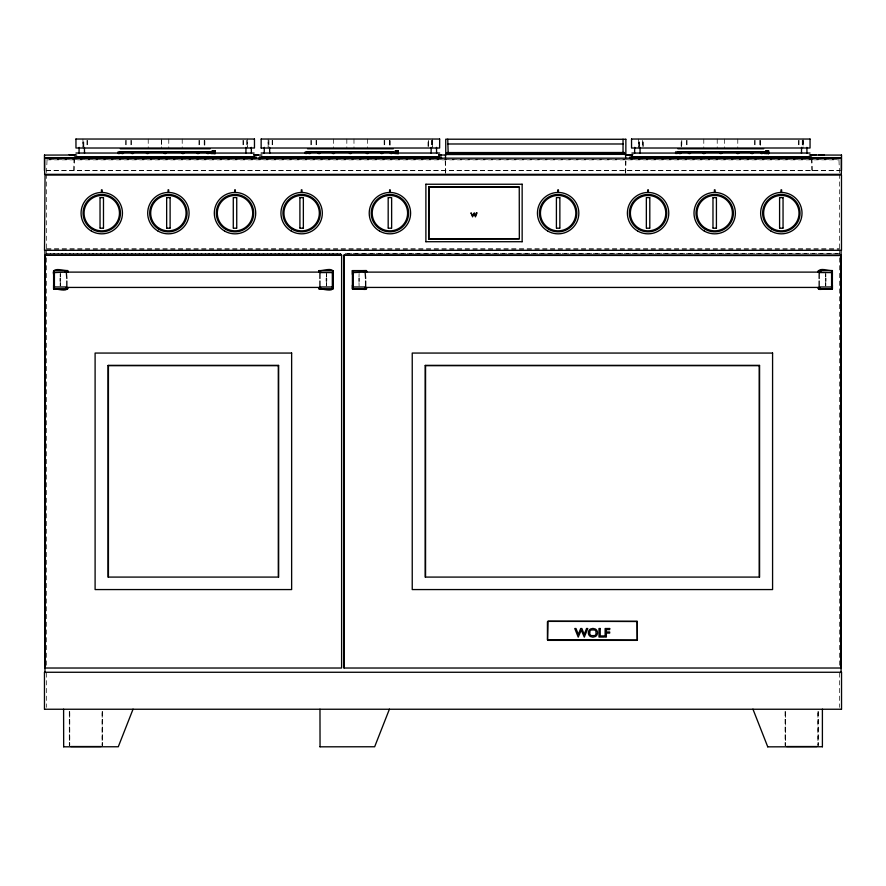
<?xml version="1.0" encoding="UTF-8"?>
<svg xmlns="http://www.w3.org/2000/svg" width="886" height="886" viewBox="0 0 886 886"><rect width="100%" height="100%" fill="white"/><g stroke="black" fill="none" stroke-linecap="round" stroke-linejoin="round"><path stroke-width="0.66" stroke-dasharray="4.43 3.32" d="M82.952 146.711L82.952 140.342M247.471 146.711L247.471 140.342M268.137 146.711L268.137 140.342M432.667 146.711L432.667 140.342M638.529 146.711L638.529 140.342M839.485 172.704L838.953 159.513L47.047 159.513L46.515 172.704M625.538 173.014L625.682 159.148M625.682 173.169L626.025 159.148M73.616 170.677L74.28 170.012L74.28 158.018M46.615 159.834L839.385 159.834M73.616 170.477L74.081 159.347M46.26 170.511L841.035 170.477M46.26 170.677L839.74 170.677M46.604 248.955L839.396 248.955M46.604 249.077L839.396 249.077M46.05 253.451L340.988 253.573L46.05 253.573M839.95 253.451L344.565 253.573L839.95 253.573M812.384 170.477L811.72 170.012L811.72 158.018M812.384 170.677L811.919 159.347M445.503 173.169L445.171 159.148M445.658 173.014L445.503 159.148M839.485 174.077L839.485 248.689M839.485 250.062L839.485 667.302M839.485 672.828L839.485 707.36M825.796 273.652L825.796 276.953M825.796 282.59L825.796 285.89M825.708 273.475L825.708 276.875M825.708 282.667L825.708 286.067M818.387 711.513L818.387 745.469M803.059 139.069L803.059 147.995M802.262 140.342L802.24 146.711M799.061 140.342L799.017 146.711M798.53 140.342L798.563 146.711M785.074 711.513L785.074 745.469M759.756 140.342L759.789 146.711M755.127 140.342L755.093 146.711M754.54 140.342L754.529 146.711M737.783 139.058L737.783 147.995M724.36 139.058L724.371 147.995M717.217 139.058L717.206 147.995M703.794 139.058L703.805 147.995M687.049 140.342L687.038 146.711M686.451 140.342L686.484 146.711M681.788 140.342L681.821 146.711M642.56 140.342L642.516 146.711M638.518 139.069L638.518 147.995M432.678 139.069L432.678 147.995M431.881 140.342L431.881 146.711M431.859 140.342L431.859 146.711M428.636 140.342L428.68 146.711M389.364 140.342L389.408 146.711M384.745 140.342L384.701 146.711M384.136 140.342L384.159 146.711M367.402 139.058L367.391 147.995M359.096 273.475L359.007 276.953M359.007 282.59L359.096 286.067M353.979 139.058L353.99 147.995M346.836 139.058L346.825 147.995M333.402 139.058L333.413 147.995M326.535 273.652L326.535 276.953M326.535 282.59L326.535 285.89M326.447 273.475L326.447 276.875M326.447 282.667L326.447 286.067M316.645 140.342L316.667 146.711M316.069 140.342L316.103 146.711M311.407 140.342L311.44 146.711M310.842 140.342L310.864 146.711M272.633 140.342L272.655 146.711M272.179 140.342L272.124 146.711M268.923 140.342L268.956 146.711M268.137 139.069L268.137 147.995M247.482 139.069L247.482 147.995M246.685 140.342L246.662 146.711M243.484 140.342L243.44 146.711M242.952 140.342L242.986 146.711M204.212 140.342L204.179 146.711M199.516 140.342L199.549 146.711M198.962 140.342L198.951 146.711M182.206 139.058L182.195 147.995M168.783 139.058L168.794 147.995M161.64 139.058L161.629 147.995M161.617 140.342L161.617 146.711M148.217 139.058L148.217 147.995M131.46 140.342L131.471 146.711M130.873 140.342L130.906 146.711M126.244 140.342L126.211 146.711M125.646 140.342L125.668 146.711M102.599 711.513L102.599 745.469M87.437 140.342L87.47 146.711M86.983 140.342L86.939 146.711M82.941 139.069L82.941 147.995M69.285 711.513L69.285 745.469M60.292 273.475L60.292 276.875M60.292 282.667L60.292 286.067M60.204 273.652L60.204 276.953M60.204 282.59L60.204 285.89M46.515 174.077L46.515 248.689M46.515 250.062L46.515 667.302M46.515 672.828L46.515 707.36M69.728 711.513L69.728 745.469L69.728 711.513M102.156 711.513L102.156 745.469L102.156 711.513M204.755 140.342L204.755 146.711L204.777 140.342M389.951 140.342L389.951 146.711L389.962 140.342M760.332 140.342L760.332 146.711L760.354 140.342M785.505 711.513L785.505 745.469L785.505 711.513M803.048 140.342L803.048 146.711L803.048 140.342M817.944 711.513L817.944 745.469L817.944 711.513M681.245 146.711L681.245 140.342L681.223 146.711M643.048 146.711L643.048 140.342L643.014 146.711M639.338 146.711L639.338 140.342L639.315 146.711M428.182 146.711L428.182 140.342L428.148 146.711M83.76 146.711L83.76 140.342L83.738 146.711"/><path stroke-width="1.33" d="M319.912 281.017L319.912 287.474M319.912 278.525L319.912 272.068M819.173 281.017L819.173 287.474M819.173 278.525L819.173 272.068M44.466 155.028L44.466 170.511M44.643 158.029L44.643 174.498M74.358 158.107L74.358 157.099M79.131 147.375L79.02 153.3M68.122 271.78L67.635 270.595C63.515 270.883 51.333 266.298 53.614 274.438M54.411 272.068L54.411 287.474M66.827 287.474L66.827 281.017M53.614 270.595L53.614 288.947C56.726 288.415 67.048 292.446 67.635 287.762M100.04 197.6L100.04 228.2M103.485 228.2L103.485 197.6M121.615 151.883C119.942 154.219 124.926 154.219 123.254 151.883M131.649 151.883C129.998 154.142 134.849 154.308 133.343 151.894M108.092 365.386L108.092 577.24M44.466 672.186L44.466 709.321M166.657 197.6L166.657 228.2M170.112 228.2L170.112 197.6M197.135 151.883C195.474 154.142 200.336 154.308 198.829 151.894M210.702 151.883C209.041 154.142 213.891 154.308 212.385 151.894L118.093 151.883C116.454 154.186 121.293 154.275 119.787 151.894M233.284 197.6L233.284 228.2M245.998 147.375L245.887 153.3M236.739 228.2L236.739 197.6M258.125 154.806L253.95 154.707L258.092 154.817M259.554 158.107L259.554 157.099M264.327 147.375L264.216 153.3M299.911 197.6L299.911 228.2M318.262 151.883C316.601 154.142 321.452 154.308 319.946 151.894M303.355 228.2L303.355 197.6M319.115 271.78L319.115 270.595L318.628 271.78M349.582 151.883C347.932 154.142 352.783 154.308 351.277 151.894M332.328 287.474L332.328 272.068M318.628 287.762L319.115 288.947C322.227 288.415 332.549 292.446 333.125 287.762L333.125 271.78C332.549 267.096 322.227 271.127 319.115 270.595M344.056 255.246L344.056 667.9M278.647 577.24L278.647 365.386M366.926 287.762L365.253 289.434L352.418 288.947L352.418 270.595L352.418 274.438M353.226 272.068L353.226 287.474M365.641 287.474L365.641 281.017M366.439 288.947L366.439 287.762M388.179 197.6L388.179 228.2M391.634 228.2L391.634 197.6M431.194 147.375L431.083 153.3M425.889 184.177L425.889 241.789M428.791 187.068L428.791 238.888L519.329 238.711L519.251 187.068L428.968 187.001L428.791 238.888M445.503 154.363L445.503 157.83M425.225 365.386L425.225 577.24M522.153 241.789L522.153 184.177M556.408 197.6L556.408 228.2M559.863 228.2L559.863 197.6M623.035 139.202L623.035 152.935M625.859 154.685L625.859 139.202M627.277 154.762L632.848 154.707L627.332 154.817M629.935 158.107L629.935 157.099M634.708 147.375L634.597 153.3M646.348 197.6L646.348 228.2M649.803 228.2L649.803 197.6M679.041 151.883C677.38 154.142 682.231 154.308 680.736 151.894M688.643 151.883C686.971 154.219 691.944 154.219 690.272 151.883M703.019 151.883C701.358 154.142 706.208 154.308 704.713 151.894M712.975 197.6L712.975 228.2M716.42 228.2L716.42 197.6M736.93 151.883C735.269 154.142 740.12 154.308 738.614 151.894M637.2 640.201L637.2 621.385L637.377 639.792L636.79 640.368L548.013 640.368L547.437 639.792L547.437 621.806L548.013 621.219L637.2 621.385M751.306 151.883C749.645 154.142 754.495 154.308 752.989 151.894M760.908 151.883C759.236 154.219 764.208 154.219 762.536 151.883M779.591 197.6L779.591 228.2M783.047 228.2L783.047 197.6M801.575 147.375L801.476 153.3M818.365 271.78C818.952 267.096 829.274 271.127 832.386 270.595L832.386 288.947L819.55 289.434L817.878 287.762M841.357 174.498L841.357 158.029M759.579 577.24L759.579 365.386M831.589 287.474L831.589 272.068M832.386 288.947L832.386 285.104M841.478 250.406L841.478 175.063L45.053 175.063L44.522 250.406M822.396 746.82L822.396 709.165M841.08 672.729L841.08 250.76M841.534 709.321L841.534 672.186M133.055 709.143L118.281 746.765L63.604 746.82M389.43 709.143L374.656 746.765L319.979 746.82M67.635 288.947L68.122 287.762M333.125 288.947L333.125 270.595M817.878 271.78L818.365 270.595M767.675 746.843L822.33 746.754M53.836 270.817L67.635 270.595M54.91 272.567L66.827 272.068M53.614 288.947L53.614 285.104M256.065 158.107L256.065 157.099M45.252 667.9L45.308 255.301L341.487 255.246M441.25 158.107L441.25 157.099M446.81 153.876L446.876 153.81A1.584 1.119 -90 0 1 446.876 152.569L624.386 152.503A1.584 1.119 -90 0 1 624.32 153.81L624.386 153.876M319.115 288.947L319.115 287.762M352.639 270.817L366.439 270.595L352.418 270.595M353.724 272.567L365.641 272.068M352.418 288.947L352.418 285.104M445.658 154.518L625.682 154.363M811.642 158.107L811.642 157.099M841.501 170.477L841.534 155.028M818.586 270.817L832.386 270.595M818.365 288.947L818.365 287.762M44.544 155.094L76.672 155.028M44.577 157.63L74.003 157.63M44.787 158.173L841.213 158.173M74.546 157.287L255.877 157.287M259.742 157.287L441.073 157.287M425.967 184.244L522.075 184.244M428.824 187.101L519.218 187.101M624.32 153.81L446.876 153.81M630.123 157.287L811.454 157.287M66.328 286.986L54.91 286.986M67.414 288.725L53.836 288.725M811.997 157.63L841.423 157.63M319.325 270.817L332.903 270.817M320.411 272.567L331.829 272.567M519.218 238.855L428.824 238.855M522.075 241.712L425.967 241.712M331.829 286.986L320.411 286.986M841.213 174.343L44.787 174.343M332.903 288.725L319.325 288.725M365.143 286.986L353.724 286.986M366.217 288.725L352.639 288.725M841.379 250.306L44.621 250.306M819.672 272.567L831.09 272.567M425.302 365.464L759.501 365.464M831.09 286.986L819.672 286.986M832.164 288.725L818.586 288.725M44.544 672.264L841.456 672.264M637.123 640.124L547.603 639.792L548.013 621.385L637.123 621.463M841.456 709.243L44.544 709.243M146.677 151.883C145.005 154.219 149.978 154.219 148.305 151.883M164.397 151.883C162.725 154.219 167.698 154.219 166.025 151.883M182.117 151.883C180.445 154.219 185.418 154.219 183.745 151.883M207.169 151.883C205.497 154.219 210.48 154.219 208.808 151.883M308.66 151.883C306.988 154.219 311.961 154.219 310.288 151.883M332.638 151.883C330.976 154.142 335.827 154.308 334.321 151.894M366.538 151.883C364.866 154.219 369.85 154.219 368.177 151.883M380.914 151.883C379.241 154.219 384.225 154.219 382.553 151.883M390.516 151.883C388.865 154.142 393.716 154.308 392.21 151.894M677.358 153.477L675.608 153.477L675.608 151.894L765.914 151.883C767.486 154.153 762.647 154.242 764.275 151.883M719.975 151.883C718.302 154.219 723.275 154.219 721.603 151.883M344.111 255.301L840.748 255.533M108.17 365.464L278.569 365.464M75.974 139.036L254.448 139.036M261.171 139.036L439.633 139.036M631.552 139.036L810.025 139.036M447.829 143.986L623.367 143.986M261.171 148.017L439.633 148.017L439.655 139.058M120.33 148.782L210.093 148.782M307.52 148.782L393.284 148.782M677.901 148.782L763.677 148.782M212.02 150.775L215.01 150.775M395.211 150.775L398.202 150.775M765.604 150.775L768.583 150.775M120.33 151.772L210.093 151.772M307.52 151.772L393.284 151.772M677.901 151.772L763.677 151.772M75.963 153.034L254.094 153.068M261.16 153.034L439.655 153.034M631.906 153.068L810.037 153.034M253.617 155.028L261.913 155.028M438.858 155.028L445.769 155.028M625.472 155.028L632.382 155.028M809.328 155.028L841.456 155.094M75.963 156.678L254.459 156.678M261.16 156.678L439.655 156.678M631.541 156.678L810.037 156.678M73.948 158.107L256.475 158.107M259.144 158.107L441.671 158.107M629.525 158.107L812.052 158.107M64.656 272.113L320.699 272.113M363.459 272.113L821.344 272.113M66.04 287.429L320.699 287.429M364.844 287.429L819.96 287.429M70.78 746.533L101.093 746.533M786.569 746.533L816.881 746.533M625.782 139.279L445.747 139.202L445.747 154.685M447.751 139.202L448.161 152.935M306.91 151.883C308.461 154.175 303.754 154.175 305.282 151.883L395.577 151.894L395.577 153.477L393.827 153.422M767.719 746.765L752.945 709.143M366.439 270.595L366.926 271.78M806.869 147.375L806.98 153.3M832.164 270.817L832.386 274.438M640.002 147.375L640.113 153.3M625.538 154.518L625.682 157.83M436.488 147.375L436.599 153.3M366.217 270.817L366.439 271.78M365.143 272.567L365.641 278.525M269.61 147.375L269.721 153.3M251.292 147.375L251.402 153.3M320.045 746.754L319.979 709.165M84.425 147.375L84.524 153.3M67.414 270.817L67.635 271.78M66.328 272.567L66.827 278.525M63.67 746.754L63.604 709.165M44.976 672.673L44.92 250.76M825.708 278.293L825.708 281.25M810.048 139.058L810.048 147.995L631.552 148.017L631.53 139.058M781.618 192.273L781.618 189.826L781.02 189.826L781.02 192.273M768.671 150.985L768.671 153.688M768.461 150.985L768.461 153.688M767.885 150.985L767.885 153.688M767.088 150.985L767.088 153.688M766.301 150.985L766.301 153.688M715.002 192.273L715.002 189.826L714.404 189.826L714.404 192.273M648.375 192.273L648.375 189.826L647.777 189.826L647.777 192.273M558.435 192.273L558.435 189.826L557.837 189.826L557.837 192.273M398.29 150.985L398.29 153.688M398.08 150.985L398.08 153.688M397.493 150.985L397.493 153.688M396.706 150.985L396.706 153.688M395.92 150.985L395.92 153.688M390.205 192.273L390.205 189.826L389.607 189.826L389.607 192.273M359.096 278.293L359.096 281.25M326.447 278.293L326.447 281.25M301.938 192.273L301.938 189.826L301.329 189.826L301.329 192.273M261.149 139.058L261.149 147.995M254.47 139.058L254.47 147.995L75.974 148.017L75.952 139.058M235.311 192.273L235.311 189.826L234.712 189.826L234.712 192.273M215.099 150.985L215.099 153.688M214.888 150.985L214.888 153.688M214.301 150.985L214.301 153.688M213.515 150.985L213.515 153.688M212.718 150.985L212.718 153.688M168.683 192.273L168.683 189.826L168.085 189.826L168.085 192.273M102.067 192.273L102.067 189.826L101.458 189.826L101.458 192.273M60.292 278.293L60.292 281.25M782.859 228.001A3.655 2.58 0 0 1 779.791 228.001M779.791 197.788A3.655 2.58 0 0 1 782.859 197.788M716.231 228.001A3.655 2.58 0 0 1 713.164 228.001M713.164 197.788A3.655 2.58 0 0 1 716.231 197.788M649.604 228.001A3.655 2.58 0 0 1 646.547 228.001M646.547 197.788A3.655 2.58 0 0 1 649.604 197.788M559.664 228.001A3.655 2.58 0 0 1 556.607 228.001M556.607 197.788A3.655 2.58 0 0 1 559.664 197.788M391.446 228.001A3.655 2.58 0 0 1 388.378 228.001M388.378 197.788A3.655 2.58 0 0 1 391.446 197.788M303.167 228.001A3.655 2.58 0 0 1 300.099 228.001M300.099 197.788A3.655 2.58 0 0 1 303.167 197.788M236.54 228.001A3.655 2.58 0 0 1 233.483 228.001M233.483 197.788A3.655 2.58 0 0 1 236.54 197.788M169.913 228.001A3.655 2.58 0 0 1 166.856 228.001M166.856 197.788A3.655 2.58 0 0 1 169.913 197.788M103.297 228.001A3.655 2.58 0 0 1 100.229 228.001M100.229 197.788A3.655 2.58 0 0 1 103.297 197.788M589.633 632.327L589.855 634.077A3.101 3.101 0 0 0 591.217 635.605L594.628 635.605A3.101 3.101 0 0 0 595.99 634.077L595.99 631.485A3.09 3.09 0 0 0 594.628 629.957L591.217 629.957A3.09 3.09 0 0 0 589.855 631.485L589.633 632.327M597.463 633.346L597.186 634.431A4.208 4.208 0 0 1 595.37 636.536L592.889 637.156L590.475 636.536A4.319 4.319 0 0 1 588.348 632.781A4.508 4.508 0 0 1 588.492 631.64A4.253 4.253 0 0 1 590.497 629.016L592.911 628.407L595.348 629.016A4.175 4.175 0 0 1 597.175 631.098L597.352 631.629A4.607 4.607 0 0 1 597.463 633.346M69.318 154.718L74.922 154.762L69.363 154.707M441.35 154.762L438.548 154.762L441.35 154.806M810.502 154.718L816.117 154.762L810.546 154.707M818.83 154.718L824.434 154.762L818.874 154.707M476.491 212.839L475.405 215.575L474.298 212.839L472.648 215.575L470.987 212.839L472.592 216.849L474.021 213.592L475.439 216.849L477.056 212.839L476.491 212.839M586.554 628.517L584.228 634.398L581.858 628.517L580.695 628.517L578.337 634.398L575.989 628.517L574.759 628.517L578.215 637.112L581.271 630.145L584.306 637.112L587.772 628.517L586.554 628.517M341.608 255.124L45.131 255.124L45.131 668.022L341.608 668.022L341.608 255.124M840.869 255.124L343.934 255.124L343.934 668.022L840.869 668.022L840.869 255.124M291.638 353.06L95.101 353.06L95.101 589.567L291.638 589.567L291.638 353.06M772.581 353.06L412.234 353.06L412.234 589.567L772.581 589.567L772.581 353.06M278.315 365.553L108.424 365.553L108.424 577.085L278.315 577.085L278.315 365.553M759.258 365.553L425.557 365.553L425.557 577.085L759.258 577.085L759.258 365.553M600.21 628.517L598.991 628.517L598.991 637.045L604.053 637.045L604.053 635.938L600.21 635.938L600.21 628.517M609.679 628.517L605.127 628.517L605.127 637.045L606.356 637.045L606.356 633.08L609.679 633.08L609.679 631.984L606.356 631.984L606.356 629.625L609.679 629.625L609.679 628.517M772.47 228.477A17.698 17.698 0 0 0 799.017 213.149A17.698 17.698 0 0 0 772.47 197.822A17.698 17.698 0 0 0 772.47 228.477M705.854 228.477A17.698 17.698 0 0 0 732.401 213.149A17.698 17.698 0 0 0 705.854 197.822A17.698 17.698 0 0 0 705.854 228.477M639.227 228.477A17.698 17.698 0 0 0 665.774 213.149A17.698 17.698 0 0 0 639.227 197.822A17.698 17.698 0 0 0 639.227 228.477M549.287 228.477A17.698 17.698 0 0 0 575.834 213.149A17.698 17.698 0 0 0 549.287 197.822A17.698 17.698 0 0 0 549.287 228.477M381.058 228.477A17.698 17.698 0 0 0 407.604 213.149A17.698 17.698 0 0 0 381.058 197.822A17.698 17.698 0 0 0 381.058 228.477M292.779 228.477A17.698 17.698 0 0 0 319.337 213.149A17.698 17.698 0 0 0 292.779 197.822A17.698 17.698 0 0 0 292.779 228.477M226.163 228.477A17.698 17.698 0 0 0 252.709 213.149A17.698 17.698 0 0 0 226.163 197.822A17.698 17.698 0 0 0 226.163 228.477M159.535 228.477A17.698 17.698 0 0 0 186.082 213.149A17.698 17.698 0 0 0 159.535 197.822A17.698 17.698 0 0 0 159.535 228.477M92.908 228.477A17.698 17.698 0 0 0 119.466 213.149A17.698 17.698 0 0 0 92.908 197.822A17.698 17.698 0 0 0 92.908 228.477M771.972 229.341A18.695 18.695 0 0 0 800.025 213.149A18.695 18.695 0 0 0 771.972 196.958A18.695 18.695 0 0 0 771.972 229.341M705.345 229.341A18.695 18.695 0 0 0 733.398 213.149A18.695 18.695 0 0 0 705.345 196.958A18.695 18.695 0 0 0 705.345 229.341M638.728 229.341A18.695 18.695 0 0 0 666.77 213.149A18.695 18.695 0 0 0 638.728 196.958A18.695 18.695 0 0 0 638.728 229.341M548.788 229.341A18.695 18.695 0 0 0 576.83 213.149A18.695 18.695 0 0 0 548.788 196.958A18.695 18.695 0 0 0 548.788 229.341M380.559 229.341A18.695 18.695 0 0 0 408.612 213.149A18.695 18.695 0 0 0 380.559 196.958A18.695 18.695 0 0 0 380.559 229.341M292.28 229.341A18.695 18.695 0 0 0 320.333 213.149A18.695 18.695 0 0 0 292.28 196.958A18.695 18.695 0 0 0 292.28 229.341M225.664 229.341A18.695 18.695 0 0 0 253.706 213.149A18.695 18.695 0 0 0 225.664 196.958A18.695 18.695 0 0 0 225.664 229.341M159.037 229.341A18.695 18.695 0 0 0 187.09 213.149A18.695 18.695 0 0 0 159.037 196.958A18.695 18.695 0 0 0 159.037 229.341M92.41 229.341A18.695 18.695 0 0 0 120.463 213.149A18.695 18.695 0 0 0 92.41 196.958A18.695 18.695 0 0 0 92.41 229.341M770.975 231.069A20.699 20.699 0 0 0 802.018 213.149A20.699 20.699 0 0 0 770.975 195.219A20.699 20.699 0 0 0 770.975 231.069M704.348 231.069A20.699 20.699 0 0 0 735.391 213.149A20.699 20.699 0 0 0 704.348 195.219A20.699 20.699 0 0 0 704.348 231.069M637.732 231.069A20.699 20.699 0 0 0 668.775 213.149A20.699 20.699 0 0 0 637.732 195.219A20.699 20.699 0 0 0 637.732 231.069M547.781 231.069A20.699 20.699 0 0 0 578.835 213.149A20.699 20.699 0 0 0 547.781 195.219A20.699 20.699 0 0 0 547.781 231.069M379.562 231.069A20.699 20.699 0 0 0 410.606 213.149A20.699 20.699 0 0 0 379.562 195.219A20.699 20.699 0 0 0 379.562 231.069M291.284 231.069A20.699 20.699 0 0 0 322.327 213.149A20.699 20.699 0 0 0 291.284 195.219A20.699 20.699 0 0 0 291.284 231.069M224.656 231.069A20.699 20.699 0 0 0 255.711 213.149A20.699 20.699 0 0 0 224.656 195.219A20.699 20.699 0 0 0 224.656 231.069M158.04 231.069A20.699 20.699 0 0 0 189.083 213.149A20.699 20.699 0 0 0 158.04 195.219A20.699 20.699 0 0 0 158.04 231.069M91.413 231.069A20.699 20.699 0 0 0 122.456 213.149A20.699 20.699 0 0 0 91.413 195.219A20.699 20.699 0 0 0 91.413 231.069"/></g></svg>
